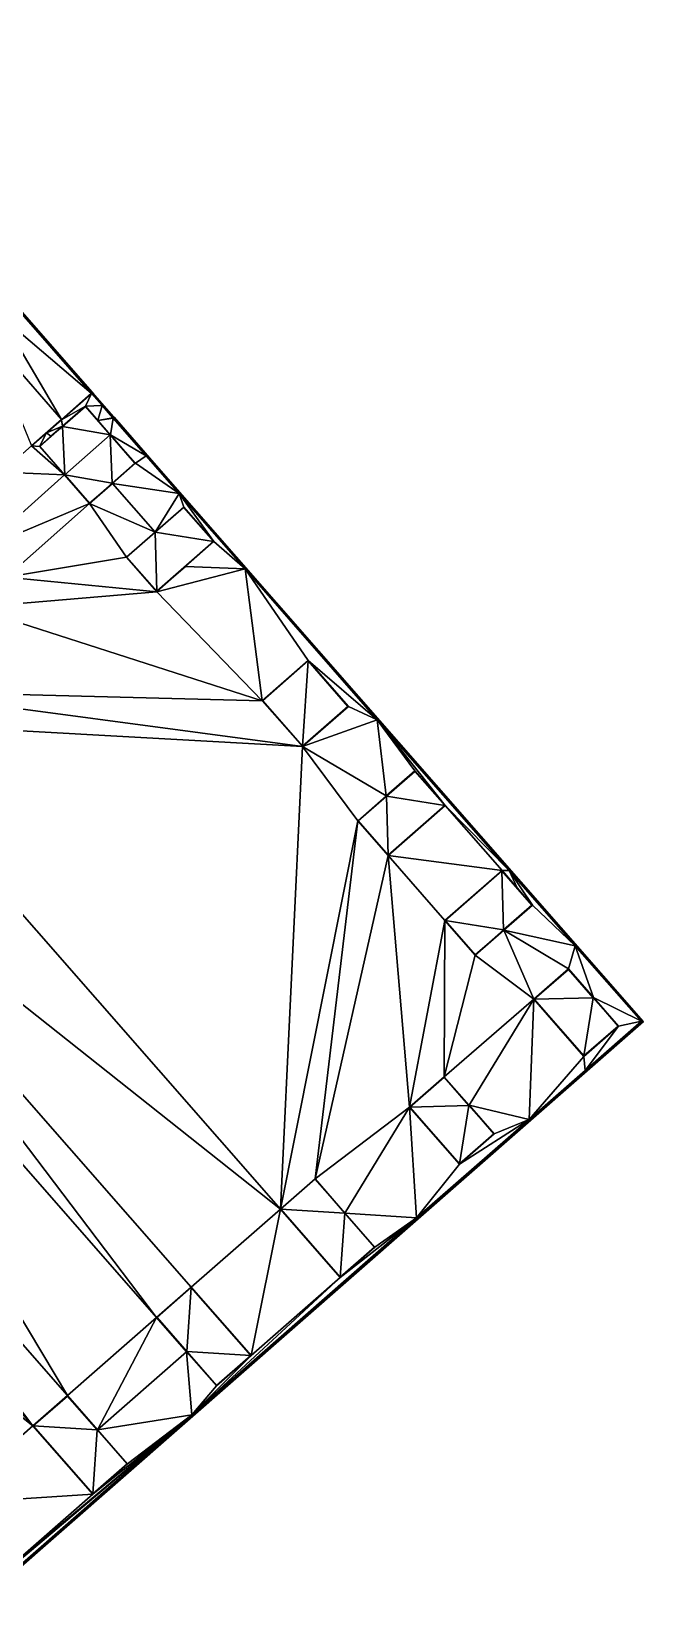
# Model space of a CAD drawing. Header units: metres. Extents: x 217325 to 217429, y 103029 to 103120.
# Drawn here: x 217408.9 to 217429.4, y 103067.5 to 103120.2 of the extents above; entities that cross this region are included whole.
import ezdxf

# ---------------------------------------------------------------- set-up
doc = ezdxf.new("R2010")
doc.units = ezdxf.units.M
doc.layers.add('_fondations', color=7, linetype='Continuous')

msp = doc.modelspace()

# ---------------------------------------------------------------- linework, layer by layer
at = {"layer": '_fondations', "color": 3, "true_color": 0x00ff00}
for points in [[(217410.971, 103108.159, 201.12), (217400.404, 103120.224, 201.12), (217405.662, 103114.144, 201.12)], [(217410.971, 103108.159, 201.12), (217405.662, 103114.144, 201.12), (217410.933, 103108.126, 201.12)], [(217407.911, 103110.699, 201.12), (217410.933, 103108.126, 201.12), (217405.662, 103114.144, 201.12)], [(217407.911, 103110.699, 201.12), (217407.355, 103110.212, 201.12), (217409.932, 103107.249, 201.12)], [(217407.355, 103110.212, 201.12), (217408.931, 103106.372, 201.12), (217409.932, 103107.249, 201.12)], [(217410.933, 103108.126, 201.12), (217407.911, 103110.699, 201.12), (217409.932, 103107.249, 201.12)], [(217409.939, 103107.241, 201.32), (217410.933, 103108.126, 201.12), (217409.932, 103107.249, 201.12)], [(217410.933, 103108.126, 201.12), (217409.939, 103107.241, 201.32), (217410.94, 103108.118, 201.32)], [(217410.735, 103107.695, 201.32), (217410.94, 103108.118, 201.32), (217409.939, 103107.241, 201.32)], [(217410.94, 103108.118, 201.32), (217410.735, 103107.695, 201.32), (217411.296, 103107.712, 201.32)], [(217410.94, 103108.118, 201.32), (217410.971, 103108.159, 201.12), (217410.933, 103108.126, 201.12)], [(217410.978, 103108.151, 201.32), (217410.971, 103108.159, 201.12), (217410.94, 103108.118, 201.32)], [(217410.978, 103108.151, 201.32), (217410.94, 103108.118, 201.32), (217411.296, 103107.712, 201.32)], [(217411.689, 103107.339, 201.32), (217410.978, 103108.151, 201.32), (217411.296, 103107.712, 201.32)], [(217409.939, 103107.241, 201.32), (217409.967, 103107.023, 201.32), (217410.735, 103107.695, 201.32)], [(217410.734, 103107.681, 200.25), (217410.735, 103107.695, 201.32), (217409.967, 103107.023, 201.32)], [(217410.734, 103107.681, 200.25), (217409.967, 103107.023, 201.32), (217409.974, 103107.016, 200.25)], [(217409.974, 103107.016, 200.25), (217411.564, 103106.733, 200.25), (217410.734, 103107.681, 200.25)], [(217410.734, 103107.681, 200.25), (217411.153, 103107.218, 201.32), (217410.735, 103107.695, 201.32)], [(217411.153, 103107.218, 201.32), (217410.734, 103107.681, 200.25), (217411.564, 103106.733, 200.25)], [(217411.296, 103107.712, 201.32), (217410.735, 103107.695, 201.32), (217411.153, 103107.218, 201.32)], [(217411.153, 103107.218, 201.32), (217411.651, 103107.306, 201.32), (217411.296, 103107.712, 201.32)], [(217411.651, 103107.306, 201.32), (217411.689, 103107.339, 201.32), (217411.296, 103107.712, 201.32)], [(217409.439, 103106.803, 201.32), (217409.932, 103107.249, 201.12), (217408.931, 103106.372, 201.12)], [(217409.932, 103107.249, 201.12), (217409.439, 103106.803, 201.32), (217409.939, 103107.241, 201.32)], [(217409.967, 103107.023, 201.32), (217409.939, 103107.241, 201.32), (217409.439, 103106.803, 201.32)], [(217409.967, 103107.023, 201.32), (217409.439, 103106.803, 201.32), (217409.584, 103106.687, 201.32)], [(217409.974, 103107.016, 200.25), (217409.967, 103107.023, 201.32), (217409.584, 103106.687, 201.32)], [(217411.665, 103107.291, 201.32), (217411.651, 103107.306, 201.32), (217411.153, 103107.218, 201.32)], [(217411.572, 103106.74, 201.32), (217411.665, 103107.291, 201.32), (217411.153, 103107.218, 201.32)], [(217411.564, 103106.733, 200.25), (217411.572, 103106.74, 201.32), (217411.153, 103107.218, 201.32)], [(217411.572, 103106.74, 201.32), (217412.769, 103106.03, 201.32), (217411.665, 103107.291, 201.32)], [(217411.689, 103107.339, 201.32), (217411.651, 103107.306, 201.32), (217411.665, 103107.291, 201.32)], [(217411.702, 103107.324, 201.32), (217411.689, 103107.339, 201.32), (217411.665, 103107.291, 201.32)], [(217411.702, 103107.324, 201.32), (217411.665, 103107.291, 201.32), (217412.769, 103106.03, 201.32)], [(217420.495, 103097.208, 201.32), (217411.702, 103107.324, 201.32), (217416.08, 103102.249, 201.32)], [(217429.397, 103087.121, 201.32), (217411.702, 103107.324, 201.32), (217420.495, 103097.208, 201.32)], [(217416.08, 103102.249, 201.32), (217411.702, 103107.324, 201.32), (217413.872, 103104.77, 201.32)], [(217413.872, 103104.77, 201.32), (217411.702, 103107.324, 201.32), (217412.769, 103106.03, 201.32)], [(217408.931, 103106.372, 201.12), (217408.938, 103106.365, 201.32), (217409.439, 103106.803, 201.32)], [(217409.2, 103106.351, 201.32), (217409.439, 103106.803, 201.32), (217408.938, 103106.365, 201.32)], [(217409.439, 103106.803, 201.32), (217409.2, 103106.351, 201.32), (217409.584, 103106.687, 201.32)], [(217409.214, 103106.35, 200.25), (217409.584, 103106.687, 201.32), (217409.2, 103106.351, 201.32)], [(217409.584, 103106.687, 201.32), (217409.214, 103106.35, 200.25), (217409.974, 103107.016, 200.25)], [(217410.044, 103105.402, 200.25), (217409.974, 103107.016, 200.25), (217409.214, 103106.35, 200.25)], [(217411.564, 103106.733, 200.25), (217409.974, 103107.016, 200.25), (217410.044, 103105.402, 200.25)], [(217411.634, 103105.12, 200.25), (217411.564, 103106.733, 200.25), (217410.044, 103105.402, 200.25)], [(217411.564, 103106.733, 200.25), (217412.394, 103105.786, 200.25), (217411.572, 103106.74, 201.32)], [(217412.394, 103105.786, 200.25), (217411.564, 103106.733, 200.25), (217411.634, 103105.12, 200.25)], [(217412.769, 103106.03, 201.32), (217411.572, 103106.74, 201.32), (217412.408, 103105.785, 201.32)], [(217412.394, 103105.786, 200.25), (217412.408, 103105.785, 201.32), (217411.572, 103106.74, 201.32)], [(217407.937, 103105.488, 201.32), (217408.938, 103106.365, 201.32), (217408.931, 103106.372, 201.12)], [(217408.938, 103106.365, 201.32), (217407.937, 103105.488, 201.32), (217410.037, 103105.396, 201.32)], [(217409.2, 103106.351, 201.32), (217408.938, 103106.365, 201.32), (217410.037, 103105.396, 201.32)], [(217409.214, 103106.35, 200.25), (217409.2, 103106.351, 201.32), (217410.037, 103105.396, 201.32)], [(217409.214, 103106.35, 200.25), (217410.037, 103105.396, 201.32), (217410.044, 103105.402, 200.25)], [(217412.408, 103105.785, 201.32), (217413.872, 103104.77, 201.32), (217412.769, 103106.03, 201.32)], [(217410.037, 103105.396, 201.32), (217407.937, 103105.488, 201.32), (217407.268, 103102.926, 201.32)], [(217411.641, 103105.113, 201.32), (217412.394, 103105.786, 200.25), (217411.634, 103105.12, 200.25)], [(217412.408, 103105.785, 201.32), (217412.394, 103105.786, 200.25), (217411.641, 103105.113, 201.32)], [(217413.872, 103104.77, 201.32), (217412.408, 103105.785, 201.32), (217411.641, 103105.113, 201.32)], [(217410.874, 103104.44, 201.32), (217410.037, 103105.396, 201.32), (217407.268, 103102.926, 201.32)], [(217410.037, 103105.396, 201.32), (217410.875, 103104.455, 200.25), (217410.044, 103105.402, 200.25)], [(217410.874, 103104.44, 201.32), (217410.875, 103104.455, 200.25), (217410.037, 103105.396, 201.32)], [(217410.875, 103104.455, 200.25), (217411.634, 103105.12, 200.25), (217410.044, 103105.402, 200.25)], [(217410.875, 103104.455, 200.25), (217410.874, 103104.44, 201.32), (217411.641, 103105.113, 201.32)], [(217410.874, 103104.44, 201.32), (217413.066, 103103.485, 201.32), (217411.641, 103105.113, 201.32)], [(217410.875, 103104.455, 200.25), (217411.641, 103105.113, 201.32), (217411.634, 103105.12, 200.25)], [(217413.066, 103103.485, 201.32), (217413.872, 103104.77, 201.32), (217411.641, 103105.113, 201.32)], [(217408.099, 103101.977, 201.32), (217410.874, 103104.44, 201.32), (217407.268, 103102.926, 201.32)], [(217412.111, 103102.648, 201.32), (217410.874, 103104.44, 201.32), (217408.099, 103101.977, 201.32)], [(217410.874, 103104.44, 201.32), (217412.111, 103102.648, 201.32), (217413.066, 103103.485, 201.32)], [(217413.872, 103104.77, 201.32), (217413.066, 103103.485, 201.32), (217414.022, 103104.322, 201.32)], [(217414.022, 103104.322, 201.32), (217415.036, 103103.163, 201.32), (217413.872, 103104.77, 201.32)], [(217415.036, 103103.163, 201.32), (217416.08, 103102.249, 201.32), (217413.872, 103104.77, 201.32)], [(217414.021, 103104.308, 200), (217414.022, 103104.322, 201.32), (217413.066, 103103.485, 201.32)], [(217414.021, 103104.308, 200), (217413.066, 103103.485, 201.32), (217413.073, 103103.478, 200)], [(217415.022, 103103.164, 200), (217414.021, 103104.308, 200), (217413.073, 103103.478, 200)], [(217414.021, 103104.308, 200), (217415.036, 103103.163, 201.32), (217414.022, 103104.322, 201.32)], [(217414.021, 103104.308, 200), (217415.022, 103103.164, 200), (217415.036, 103103.163, 201.32)], [(217412.111, 103102.648, 201.32), (217412.125, 103102.647, 200), (217413.066, 103103.485, 201.32)], [(217413.066, 103103.485, 201.32), (217412.125, 103102.647, 200), (217413.073, 103103.478, 200)], [(217412.125, 103102.647, 200), (217413.127, 103101.504, 200), (217413.073, 103103.478, 200)], [(217413.073, 103103.478, 200), (217413.127, 103101.504, 200), (217415.022, 103103.164, 200)], [(217414.081, 103102.327, 201.32), (217415.022, 103103.164, 200), (217413.127, 103101.504, 200)], [(217415.036, 103103.163, 201.32), (217415.022, 103103.164, 200), (217414.081, 103102.327, 201.32)], [(217416.08, 103102.249, 201.32), (217415.036, 103103.163, 201.32), (217414.081, 103102.327, 201.32)], [(217413.126, 103101.49, 201.32), (217412.111, 103102.648, 201.32), (217408.099, 103101.977, 201.32)], [(217413.127, 103101.504, 200), (217412.125, 103102.647, 200), (217412.111, 103102.648, 201.32)], [(217413.127, 103101.504, 200), (217412.111, 103102.648, 201.32), (217413.126, 103101.49, 201.32)], [(217413.127, 103101.504, 200), (217413.126, 103101.49, 201.32), (217414.081, 103102.327, 201.32)], [(217413.126, 103101.49, 201.32), (217416.08, 103102.249, 201.32), (217414.081, 103102.327, 201.32)], [(217413.126, 103101.49, 201.32), (217408.099, 103101.977, 201.32), (217406.941, 103100.963, 201.32)], [(217413.126, 103101.49, 201.32), (217416.652, 103097.843, 201.32), (217416.08, 103102.249, 201.32)], [(217416.652, 103097.843, 201.32), (217418.187, 103099.187, 201.32), (217416.08, 103102.249, 201.32)], [(217418.187, 103099.187, 201.32), (217420.495, 103097.208, 201.32), (217416.08, 103102.249, 201.32)], [(217416.652, 103097.843, 201.32), (217413.126, 103101.49, 201.32), (217406.941, 103100.963, 201.32)], [(217416.652, 103097.843, 201.32), (217406.941, 103100.963, 201.32), (217404.127, 103098.165, 201.32)], [(217416.666, 103097.842, 200), (217418.187, 103099.187, 201.32), (217416.652, 103097.843, 201.32)], [(217416.666, 103097.842, 200), (217418.186, 103099.173, 200), (217418.187, 103099.187, 201.32)], [(217418.186, 103099.173, 200), (217416.666, 103097.842, 200), (217417.997, 103096.323, 200)], [(217418.186, 103099.173, 200), (217417.997, 103096.323, 200), (217419.516, 103097.654, 200)], [(217418.187, 103099.187, 201.32), (217418.186, 103099.173, 200), (217419.531, 103097.653, 201.32)], [(217418.186, 103099.173, 200), (217419.516, 103097.654, 200), (217419.531, 103097.653, 201.32)], [(217418.187, 103099.187, 201.32), (217419.531, 103097.653, 201.32), (217420.495, 103097.208, 201.32)], [(217417.996, 103096.309, 201.32), (217404.127, 103098.165, 201.32), (217402.968, 103097.151, 201.32)], [(217417.996, 103096.309, 201.32), (217416.652, 103097.843, 201.32), (217404.127, 103098.165, 201.32)], [(217417.997, 103096.323, 200), (217416.666, 103097.842, 200), (217416.652, 103097.843, 201.32)], [(217417.997, 103096.323, 200), (217416.652, 103097.843, 201.32), (217417.996, 103096.309, 201.32)], [(217419.516, 103097.654, 200), (217417.997, 103096.323, 200), (217417.996, 103096.309, 201.32)], [(217419.516, 103097.654, 200), (217417.996, 103096.309, 201.32), (217419.531, 103097.653, 201.32)], [(217419.531, 103097.653, 201.32), (217417.996, 103096.309, 201.32), (217420.495, 103097.208, 201.32)], [(217417.255, 103080.838, 201.32), (217402.968, 103097.151, 201.32), (217399.989, 103094.542, 201.32)], [(217417.255, 103080.838, 201.32), (217417.996, 103096.309, 201.32), (217402.968, 103097.151, 201.32)], [(217420.495, 103097.208, 201.32), (217417.996, 103096.309, 201.32), (217420.796, 103094.66, 201.32)], [(217421.751, 103095.497, 201.32), (217422.766, 103094.338, 201.32), (217420.495, 103097.208, 201.32)], [(217421.751, 103095.497, 201.32), (217420.495, 103097.208, 201.32), (217420.796, 103094.66, 201.32)], [(217429.397, 103087.121, 201.32), (217420.495, 103097.208, 201.32), (217424.911, 103092.167, 201.32)], [(217420.495, 103097.208, 201.32), (217422.766, 103094.338, 201.32), (217424.911, 103092.167, 201.32)], [(217417.255, 103080.838, 201.32), (217419.84, 103093.823, 201.32), (217417.996, 103096.309, 201.32)], [(217417.996, 103096.309, 201.32), (217419.84, 103093.823, 201.32), (217420.796, 103094.66, 201.32)], [(217421.75, 103095.482, 200), (217421.751, 103095.497, 201.32), (217420.796, 103094.66, 201.32)], [(217421.75, 103095.482, 200), (217420.796, 103094.66, 201.32), (217420.802, 103094.652, 200)], [(217422.752, 103094.339, 200), (217421.75, 103095.482, 200), (217420.802, 103094.652, 200)], [(217421.75, 103095.482, 200), (217422.766, 103094.338, 201.32), (217421.751, 103095.497, 201.32)], [(217421.75, 103095.482, 200), (217422.752, 103094.339, 200), (217422.766, 103094.338, 201.32)], [(217413.118, 103077.214, 201.32), (217399.989, 103094.542, 201.32), (217398.831, 103093.527, 201.32)], [(217413.118, 103077.214, 201.32), (217414.276, 103078.229, 201.32), (217399.989, 103094.542, 201.32)], [(217414.276, 103078.229, 201.32), (217417.255, 103080.838, 201.32), (217399.989, 103094.542, 201.32)], [(217419.84, 103093.823, 201.32), (217419.855, 103093.822, 200), (217420.796, 103094.66, 201.32)], [(217420.796, 103094.66, 201.32), (217419.855, 103093.822, 200), (217420.802, 103094.652, 200)], [(217419.855, 103093.822, 200), (217420.856, 103092.679, 200), (217420.802, 103094.652, 200)], [(217420.856, 103092.679, 200), (217422.752, 103094.339, 200), (217420.802, 103094.652, 200)], [(217422.752, 103094.339, 200), (217420.856, 103092.679, 200), (217420.855, 103092.665, 201.32)], [(217422.766, 103094.338, 201.32), (217422.752, 103094.339, 200), (217420.855, 103092.665, 201.32)], [(217424.667, 103092.168, 201.32), (217422.766, 103094.338, 201.32), (217420.855, 103092.665, 201.32)], [(217422.766, 103094.338, 201.32), (217424.667, 103092.168, 201.32), (217424.911, 103092.167, 201.32)], [(217410.139, 103074.605, 201.32), (217398.831, 103093.527, 201.32), (217395.852, 103090.918, 201.32)], [(217410.139, 103074.605, 201.32), (217413.118, 103077.214, 201.32), (217398.831, 103093.527, 201.32)], [(217417.255, 103080.838, 201.32), (217418.414, 103081.853, 201.32), (217419.84, 103093.823, 201.32)], [(217419.84, 103093.823, 201.32), (217418.414, 103081.853, 201.32), (217420.855, 103092.665, 201.32)], [(217420.856, 103092.679, 200), (217419.855, 103093.822, 200), (217419.84, 103093.823, 201.32)], [(217420.856, 103092.679, 200), (217419.84, 103093.823, 201.32), (217420.855, 103092.665, 201.32)], [(217418.414, 103081.853, 201.32), (217421.574, 103084.255, 201.32), (217420.855, 103092.665, 201.32)], [(217421.574, 103084.255, 201.32), (217422.756, 103090.494, 201.32), (217420.855, 103092.665, 201.32)], [(217422.756, 103090.494, 201.32), (217424.667, 103092.168, 201.32), (217420.855, 103092.665, 201.32)], [(217422.77, 103090.493, 199.7), (217424.667, 103092.168, 201.32), (217422.756, 103090.494, 201.32)], [(217422.77, 103090.493, 199.7), (217424.666, 103092.154, 199.7), (217424.667, 103092.168, 201.32)], [(217424.666, 103092.154, 199.7), (217422.77, 103090.493, 199.7), (217424.719, 103090.18, 199.7)], [(217424.666, 103092.154, 199.7), (217425.174, 103091.589, 201.32), (217424.667, 103092.168, 201.32)], [(217424.719, 103090.18, 199.7), (217425.667, 103091.01, 199.7), (217424.666, 103092.154, 199.7)], [(217425.174, 103091.589, 201.32), (217424.666, 103092.154, 199.7), (217425.667, 103091.01, 199.7)], [(217424.911, 103092.167, 201.32), (217424.667, 103092.168, 201.32), (217425.174, 103091.589, 201.32)], [(217424.911, 103092.167, 201.32), (217425.681, 103091.009, 201.32), (217427.118, 103089.646, 201.32)], [(217429.397, 103087.121, 201.32), (217424.911, 103092.167, 201.32), (217427.118, 103089.646, 201.32)], [(217425.681, 103091.009, 201.32), (217424.911, 103092.167, 201.32), (217425.174, 103091.589, 201.32)], [(217425.667, 103091.01, 199.7), (217425.681, 103091.009, 201.32), (217425.174, 103091.589, 201.32)], [(217408.981, 103073.591, 201.32), (217395.852, 103090.918, 201.32), (217394.693, 103089.903, 201.32)], [(217408.981, 103073.591, 201.32), (217410.139, 103074.605, 201.32), (217395.852, 103090.918, 201.32)], [(217424.726, 103090.173, 201.32), (217425.667, 103091.01, 199.7), (217424.719, 103090.18, 199.7)], [(217425.681, 103091.009, 201.32), (217425.667, 103091.01, 199.7), (217424.726, 103090.173, 201.32)], [(217427.118, 103089.646, 201.32), (217425.681, 103091.009, 201.32), (217424.726, 103090.173, 201.32)], [(217421.574, 103084.255, 201.32), (217422.733, 103085.27, 201.32), (217422.756, 103090.494, 201.32)], [(217422.756, 103090.494, 201.32), (217422.733, 103085.27, 201.32), (217423.771, 103089.336, 201.32)], [(217423.772, 103089.35, 199.7), (217422.77, 103090.493, 199.7), (217422.756, 103090.494, 201.32)], [(217423.772, 103089.35, 199.7), (217422.756, 103090.494, 201.32), (217423.771, 103089.336, 201.32)], [(217422.77, 103090.493, 199.7), (217423.772, 103089.35, 199.7), (217424.719, 103090.18, 199.7)], [(217423.772, 103089.35, 199.7), (217423.771, 103089.336, 201.32), (217424.726, 103090.173, 201.32)], [(217423.771, 103089.336, 201.32), (217425.728, 103087.86, 201.32), (217424.726, 103090.173, 201.32)], [(217423.772, 103089.35, 199.7), (217424.726, 103090.173, 201.32), (217424.719, 103090.18, 199.7)], [(217426.887, 103088.874, 201.32), (217427.118, 103089.646, 201.32), (217424.726, 103090.173, 201.32)], [(217425.728, 103087.86, 201.32), (217426.887, 103088.874, 201.32), (217424.726, 103090.173, 201.32)], [(217408.981, 103073.591, 201.32), (217394.693, 103089.903, 201.32), (217391.714, 103087.294, 201.32)], [(217427.118, 103089.646, 201.32), (217426.887, 103088.874, 201.32), (217427.723, 103087.919, 201.32)], [(217429.326, 103087.126, 201.32), (217429.397, 103087.121, 201.32), (217427.118, 103089.646, 201.32)], [(217429.326, 103087.126, 201.32), (217427.118, 103089.646, 201.32), (217427.723, 103087.919, 201.32)], [(217422.733, 103085.27, 201.32), (217425.728, 103087.86, 201.32), (217423.771, 103089.336, 201.32)], [(217426.886, 103088.86, 199.7), (217426.887, 103088.874, 201.32), (217425.728, 103087.86, 201.32)], [(217425.742, 103087.859, 199.7), (217426.886, 103088.86, 199.7), (217425.728, 103087.86, 201.32)], [(217426.886, 103088.86, 199.7), (217425.742, 103087.859, 199.7), (217427.716, 103087.912, 199.7)], [(217426.887, 103088.874, 201.32), (217426.886, 103088.86, 199.7), (217427.723, 103087.919, 201.32)], [(217427.723, 103087.919, 201.32), (217426.886, 103088.86, 199.7), (217427.716, 103087.912, 199.7)], [(217425.728, 103087.86, 201.32), (217422.733, 103085.27, 201.32), (217423.569, 103084.314, 201.32)], [(217425.569, 103083.835, 201.32), (217425.728, 103087.86, 201.32), (217423.569, 103084.314, 201.32)], [(217427.402, 103085.949, 201.32), (217425.728, 103087.86, 201.32), (217425.569, 103083.835, 201.32)], [(217425.742, 103087.859, 199.7), (217425.728, 103087.86, 201.32), (217427.402, 103085.949, 201.32)], [(217425.742, 103087.859, 199.7), (217427.402, 103085.963, 199.7), (217427.716, 103087.912, 199.7)], [(217427.402, 103085.963, 199.7), (217425.742, 103087.859, 199.7), (217427.402, 103085.949, 201.32)], [(217427.402, 103085.963, 199.7), (217428.546, 103086.965, 199.7), (217427.716, 103087.912, 199.7)], [(217428.546, 103086.965, 199.7), (217427.723, 103087.919, 201.32), (217427.716, 103087.912, 199.7)], [(217428.546, 103086.965, 199.7), (217428.56, 103086.964, 201.32), (217427.723, 103087.919, 201.32)], [(217428.56, 103086.964, 201.32), (217429.326, 103087.126, 201.32), (217427.723, 103087.919, 201.32)], [(217369.211, 103034.408, 201.32), (217429.397, 103087.121, 201.32), (217399.271, 103060.802, 201.32)], [(217406.002, 103070.981, 201.32), (217408.981, 103073.591, 201.32), (217391.714, 103087.294, 201.32)], [(217399.271, 103060.802, 201.32), (217429.397, 103087.121, 201.32), (217414.298, 103073.964, 201.32)], [(217414.298, 103073.964, 201.32), (217429.397, 103087.121, 201.32), (217421.812, 103080.545, 201.32)], [(217421.812, 103080.545, 201.32), (217429.397, 103087.121, 201.32), (217425.569, 103083.835, 201.32)], [(217425.569, 103083.835, 201.32), (217429.397, 103087.121, 201.32), (217427.448, 103085.48, 201.32)], [(217428.56, 103086.964, 201.32), (217427.448, 103085.48, 201.32), (217429.326, 103087.126, 201.32)], [(217429.397, 103087.121, 201.32), (217429.326, 103087.126, 201.32), (217427.448, 103085.48, 201.32)], [(217428.546, 103086.965, 199.7), (217427.402, 103085.963, 199.7), (217428.56, 103086.964, 201.32)], [(217428.56, 103086.964, 201.32), (217427.402, 103085.949, 201.32), (217427.448, 103085.48, 201.32)], [(217427.402, 103085.963, 199.7), (217427.402, 103085.949, 201.32), (217428.56, 103086.964, 201.32)], [(217427.402, 103085.949, 201.32), (217425.569, 103083.835, 201.32), (217427.448, 103085.48, 201.32)], [(217422.732, 103085.255, 199.6), (217422.733, 103085.27, 201.32), (217421.574, 103084.255, 201.32)], [(217421.588, 103084.254, 199.6), (217422.732, 103085.255, 199.6), (217421.574, 103084.255, 201.32)], [(217422.732, 103085.255, 199.6), (217421.588, 103084.254, 199.6), (217423.562, 103084.308, 199.6)], [(217422.733, 103085.27, 201.32), (217422.732, 103085.255, 199.6), (217423.569, 103084.314, 201.32)], [(217423.569, 103084.314, 201.32), (217422.732, 103085.255, 199.6), (217423.562, 103084.308, 199.6)], [(217421.574, 103084.255, 201.32), (217418.414, 103081.853, 201.32), (217419.415, 103080.709, 201.32)], [(217421.812, 103080.545, 201.32), (217421.574, 103084.255, 201.32), (217419.415, 103080.709, 201.32)], [(217423.248, 103082.344, 201.32), (217421.574, 103084.255, 201.32), (217421.812, 103080.545, 201.32)], [(217421.588, 103084.254, 199.6), (217421.574, 103084.255, 201.32), (217423.248, 103082.344, 201.32)], [(217421.588, 103084.254, 199.6), (217423.249, 103082.358, 199.6), (217423.562, 103084.308, 199.6)], [(217423.249, 103082.358, 199.6), (217421.588, 103084.254, 199.6), (217423.248, 103082.344, 201.32)], [(217423.248, 103082.344, 201.32), (217421.812, 103080.545, 201.32), (217425.569, 103083.835, 201.32)], [(217424.406, 103083.359, 201.32), (217423.248, 103082.344, 201.32), (217425.569, 103083.835, 201.32)], [(217423.249, 103082.358, 199.6), (217424.392, 103083.36, 199.6), (217423.562, 103084.308, 199.6)], [(217424.392, 103083.36, 199.6), (217423.569, 103084.314, 201.32), (217423.562, 103084.308, 199.6)], [(217424.406, 103083.359, 201.32), (217425.569, 103083.835, 201.32), (217423.569, 103084.314, 201.32)], [(217424.392, 103083.36, 199.6), (217424.406, 103083.359, 201.32), (217423.569, 103084.314, 201.32)], [(217423.249, 103082.358, 199.6), (217423.248, 103082.344, 201.32), (217424.406, 103083.359, 201.32)], [(217424.392, 103083.36, 199.6), (217423.249, 103082.358, 199.6), (217424.406, 103083.359, 201.32)], [(217417.27, 103080.837, 199.6), (217418.414, 103081.853, 201.32), (217417.255, 103080.838, 201.32)], [(217417.27, 103080.837, 199.6), (217418.413, 103081.839, 199.6), (217418.414, 103081.853, 201.32)], [(217418.413, 103081.839, 199.6), (217417.27, 103080.837, 199.6), (217419.408, 103080.703, 199.6)], [(217418.414, 103081.853, 201.32), (217418.413, 103081.839, 199.6), (217419.415, 103080.709, 201.32)], [(217419.415, 103080.709, 201.32), (217418.413, 103081.839, 199.6), (217419.408, 103080.703, 199.6)], [(217414.276, 103078.229, 201.32), (217416.279, 103075.942, 201.32), (217417.255, 103080.838, 201.32)], [(217417.255, 103080.838, 201.32), (217416.279, 103075.942, 201.32), (217419.258, 103078.551, 201.32)], [(217419.259, 103078.565, 199.6), (217417.27, 103080.837, 199.6), (217417.255, 103080.838, 201.32)], [(217419.259, 103078.565, 199.6), (217417.255, 103080.838, 201.32), (217419.258, 103078.551, 201.32)], [(217417.27, 103080.837, 199.6), (217419.259, 103078.565, 199.6), (217419.408, 103080.703, 199.6)], [(217419.259, 103078.565, 199.6), (217420.403, 103079.567, 199.6), (217419.408, 103080.703, 199.6)], [(217420.403, 103079.567, 199.6), (217419.415, 103080.709, 201.32), (217419.408, 103080.703, 199.6)], [(217420.403, 103079.567, 199.6), (217420.417, 103079.566, 201.32), (217419.415, 103080.709, 201.32)], [(217420.417, 103079.566, 201.32), (217421.812, 103080.545, 201.32), (217419.415, 103080.709, 201.32)], [(217419.258, 103078.551, 201.32), (217414.298, 103073.964, 201.32), (217421.812, 103080.545, 201.32)], [(217420.417, 103079.566, 201.32), (217419.258, 103078.551, 201.32), (217421.812, 103080.545, 201.32)], [(217420.403, 103079.567, 199.6), (217419.259, 103078.565, 199.6), (217419.258, 103078.551, 201.32)], [(217420.403, 103079.567, 199.6), (217419.258, 103078.551, 201.32), (217420.417, 103079.566, 201.32)], [(217413.132, 103077.213, 199.6), (217414.276, 103078.229, 201.32), (217413.118, 103077.214, 201.32)], [(217413.132, 103077.213, 199.6), (217414.276, 103078.215, 199.6), (217414.276, 103078.229, 201.32)], [(217414.276, 103078.215, 199.6), (217413.132, 103077.213, 199.6), (217414.127, 103076.077, 199.6)], [(217416.265, 103075.943, 199.6), (217414.276, 103078.215, 199.6), (217414.127, 103076.077, 199.6)], [(217414.276, 103078.229, 201.32), (217414.276, 103078.215, 199.6), (217416.279, 103075.942, 201.32)], [(217414.276, 103078.215, 199.6), (217416.265, 103075.943, 199.6), (217416.279, 103075.942, 201.32)], [(217419.258, 103078.551, 201.32), (217416.279, 103075.942, 201.32), (217414.298, 103073.964, 201.32)], [(217413.118, 103077.214, 201.32), (217410.139, 103074.605, 201.32), (217411.141, 103073.462, 201.32)], [(217413.118, 103077.214, 201.32), (217411.141, 103073.462, 201.32), (217414.119, 103076.071, 201.32)], [(217413.132, 103077.213, 199.6), (217413.118, 103077.214, 201.32), (217414.119, 103076.071, 201.32)], [(217413.132, 103077.213, 199.6), (217414.119, 103076.071, 201.32), (217414.127, 103076.077, 199.6)], [(217411.141, 103073.462, 201.32), (217414.298, 103073.964, 201.32), (217414.119, 103076.071, 201.32)], [(217414.119, 103076.071, 201.32), (217415.122, 103074.941, 199.6), (217414.127, 103076.077, 199.6)], [(217415.121, 103074.927, 201.32), (217415.122, 103074.941, 199.6), (217414.119, 103076.071, 201.32)], [(217414.298, 103073.964, 201.32), (217415.121, 103074.927, 201.32), (217414.119, 103076.071, 201.32)], [(217415.122, 103074.941, 199.6), (217416.265, 103075.943, 199.6), (217414.127, 103076.077, 199.6)], [(217416.279, 103075.942, 201.32), (217415.121, 103074.927, 201.32), (217414.298, 103073.964, 201.32)], [(217416.265, 103075.943, 199.6), (217415.122, 103074.941, 199.6), (217415.121, 103074.927, 201.32)], [(217416.265, 103075.943, 199.6), (217415.121, 103074.927, 201.32), (217416.279, 103075.942, 201.32)], [(217408.995, 103073.59, 199.6), (217410.139, 103074.605, 201.32), (217408.981, 103073.591, 201.32)], [(217408.995, 103073.59, 199.6), (217410.138, 103074.591, 199.6), (217410.139, 103074.605, 201.32)], [(217410.138, 103074.591, 199.6), (217408.995, 103073.59, 199.6), (217411.133, 103073.455, 199.6)], [(217410.139, 103074.605, 201.32), (217410.138, 103074.591, 199.6), (217411.141, 103073.462, 201.32)], [(217411.141, 103073.462, 201.32), (217410.138, 103074.591, 199.6), (217411.133, 103073.455, 199.6)], [(217406.846, 103067.68, 201.32), (217399.271, 103060.802, 201.32), (217414.298, 103073.964, 201.32)], [(217408.005, 103068.695, 201.32), (217406.846, 103067.68, 201.32), (217414.298, 103073.964, 201.32)], [(217410.983, 103071.304, 201.32), (217408.005, 103068.695, 201.32), (217414.298, 103073.964, 201.32)], [(217412.142, 103072.318, 201.32), (217410.983, 103071.304, 201.32), (217414.298, 103073.964, 201.32)], [(217412.142, 103072.318, 201.32), (217414.298, 103073.964, 201.32), (217411.141, 103073.462, 201.32)], [(217408.981, 103073.591, 201.32), (217406.002, 103070.981, 201.32), (217410.983, 103071.304, 201.32)], [(217410.984, 103071.318, 199.6), (217408.995, 103073.59, 199.6), (217408.981, 103073.591, 201.32)], [(217410.984, 103071.318, 199.6), (217408.981, 103073.591, 201.32), (217410.983, 103071.304, 201.32)], [(217408.995, 103073.59, 199.6), (217410.984, 103071.318, 199.6), (217411.133, 103073.455, 199.6)], [(217410.984, 103071.318, 199.6), (217412.128, 103072.319, 199.6), (217411.133, 103073.455, 199.6)], [(217412.128, 103072.319, 199.6), (217411.141, 103073.462, 201.32), (217411.133, 103073.455, 199.6)], [(217412.128, 103072.319, 199.6), (217412.142, 103072.318, 201.32), (217411.141, 103073.462, 201.32)], [(217412.128, 103072.319, 199.6), (217410.984, 103071.318, 199.6), (217410.983, 103071.304, 201.32)], [(217412.128, 103072.319, 199.6), (217410.983, 103071.304, 201.32), (217412.142, 103072.318, 201.32)], [(217406.002, 103070.981, 201.32), (217408.005, 103068.695, 201.32), (217410.983, 103071.304, 201.32)]]:
    msp.add_3dface(points, dxfattribs=at)

doc.saveas('drawing.dxf')
